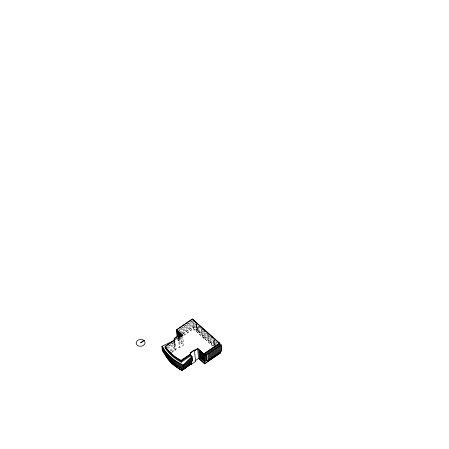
<?xml version="1.0" encoding="UTF-8"?>
<svg xmlns="http://www.w3.org/2000/svg" width="449" height="449" viewBox="0 0 449 449"><rect width="100%" height="100%" fill="white"/><g stroke="black" fill="none" stroke-linecap="round" stroke-linejoin="round"><path stroke-width="0.34" stroke-dasharray="2.25 1.68" d="M192.245 320.715L179.499 329.42L179.667 331.356L192.991 322.259L197.083 325.884L196.207 326.485L198.75 328.741M192.469 320.709L178.854 330.009L178.915 330.739M179.583 330.391L192.907 321.288L196.999 324.913L197.403 329.521L196.522 330.122L199.07 332.378L199.945 331.783L199.395 325.48M179.752 332.327L193.076 323.229L197.167 326.855L196.292 327.456L198.834 329.712M179.836 333.298L193.165 324.2L197.251 327.826L196.376 328.427L198.924 330.683M181.66 333.079L193.25 325.166L197.336 328.797L196.46 329.392L199.008 331.654M182.165 333.512L193.311 325.895L192.823 320.317M196.915 323.948L196.033 324.543L198.581 326.805M182.855 333.961L193.199 326.894L214.173 345.781L213.623 339.478L217.17 342.621M182.99 333.972L193.205 326.99L214.128 345.556M196.999 324.913L196.123 325.514L198.666 327.776M178.528 338.35L179.28 346.987L179.942 347.577L183.568 345.101L177.473 339.691L179.151 338.288M183.697 335.184L193.345 328.595L213.224 346.224M177.473 339.691L179.173 338.529M183.714 335.425L193.367 328.836L193.199 326.894M165.367 348.098L175.144 341.425M171.619 352.566L175.295 350.057L174.352 341.616L174.88 341.257L175.284 345.865L174.756 346.224L174.975 346.42L169.671 350.04M170.311 350.635L174.768 347.588L174.683 346.617M170.508 351.376L172.798 349.81L172.938 351.41L171.221 352.583M175.076 349.861L179.28 346.987M213.775 341.173L216.317 343.434L217.193 342.834L217.108 341.863M162.746 347.683L164.564 346.824M171.221 343.687L174.246 342.256L175.031 342.957M162.835 348.654L164.648 347.795M165.254 347.509L174.33 343.227L175.116 343.923M167.151 347.621L174.414 344.198L175.2 344.894M167.842 348.306L174.498 345.169L175.284 345.865M205.389 331.968L204.564 331.615A9.912 7.639 -5 0 1 203.913 331.194M204.559 338.765L204.149 338.49A7.627 5.876 -5 0 1 203.049 337.468L202.954 337.339M213.398 339.466L213.337 339.422A8.379 6.454 -5 0 0 211.984 338.681A9.912 7.639 -5 0 1 209.958 337.496L209.122 336.756A9.912 7.639 -5 0 1 208.426 335.931L208.083 335.246A5.192 3.996 -5 0 0 205.474 332.934L204.649 332.58A9.912 7.639 -5 0 1 203.689 331.934L202.853 331.194A9.912 7.639 -5 0 1 201.607 329.476A8.379 6.454 -5 0 0 200.838 328.337L200.709 327.315M209.582 336.29L209.874 336.531M210.07 341.869L210.362 342.104A9.912 7.639 -5 0 0 212.388 343.289A8.379 6.454 -5 0 1 213.741 344.029L215.054 345.18M204.037 338.305L203.627 337.934M199.042 326.541L203.728 330.7M204.25 331.16L205.288 332.086M207.371 333.933L209.975 336.245M210.497 336.705L212.579 338.552M213.685 340.202L216.233 342.464M213.859 342.144L216.401 344.4M213.943 343.115L216.485 345.371M214.027 344.086L216.064 345.893M193.311 325.895L197.403 329.521M199.945 331.783L201.242 332.945A8.379 6.454 -5 0 1 202.011 334.084A9.912 7.639 -5 0 0 203.257 335.801L204.093 336.542A9.912 7.639 -5 0 0 205.053 337.188L205.878 337.541A5.192 3.996 -5 0 1 208.482 339.854L208.83 340.538A9.912 7.639 -5 0 0 209.526 341.363L209.79 341.622M193.367 328.836L212.877 346.14M181.076 337.749L182.098 338.653L182.187 339.624L180.139 337.811M179.712 338.322L182.272 340.595L182.356 341.566L178.775 338.389M177.821 338.305L182.429 342.391L182.569 343.99L177.45 339.45M174.156 341.285L174.947 341.986M209.301 336.043L209.038 335.785A9.912 7.639 -5 0 1 208.342 334.96M208.19 334.701L207.999 334.275A5.192 3.996 -5 0 0 207.82 333.904M216.171 341.734L216.317 343.434M214.499 338.877L214.998 344.551M199.07 332.378L198.52 326.075L195.972 323.819L196.522 330.122M182.76 335.874L183.568 345.101M181.929 336.716L182.013 337.682M179.145 338.434L179.942 347.577M174.487 340.842L175.295 350.057M175.003 350.254L174.841 348.413L173.673 349.21L173.836 351.056M174.246 342.256L174.498 345.169M202.521 329.959A9.912 7.639 -5 0 1 201.685 328.814M201.393 328.27A8.379 6.454 -5 0 1 201.522 328.505M211.535 337.547A9.912 7.639 -5 0 1 210.183 336.756M205.563 333.904L204.733 333.551A9.912 7.639 -5 0 1 203.773 332.905L202.937 332.165A9.912 7.639 -5 0 1 201.691 330.447A8.379 6.454 -5 0 0 200.928 329.308L201.012 330.279A8.379 6.454 -5 0 1 201.775 331.418A9.912 7.639 -5 0 0 203.021 333.136L203.857 333.876A9.912 7.639 -5 0 0 204.817 334.522L205.648 334.875A5.192 3.996 -5 0 1 208.252 337.188L208.594 337.873A9.912 7.639 -5 0 0 209.29 338.698L210.126 339.438A9.912 7.639 -5 0 0 212.153 340.623A8.379 6.454 -5 0 1 213.505 341.363L213.421 340.393A8.379 6.454 -5 0 0 212.068 339.652A9.912 7.639 -5 0 1 210.042 338.467L209.206 337.727A9.912 7.639 -5 0 1 208.51 336.902L208.168 336.217A5.192 3.996 -5 0 0 205.563 333.904M205.732 335.846L204.901 335.493A9.912 7.639 -5 0 1 203.941 334.847L203.105 334.107A9.912 7.639 -5 0 1 201.859 332.383A8.379 6.454 -5 0 0 201.096 331.244L201.18 332.215A8.379 6.454 -5 0 1 201.949 333.354A9.912 7.639 -5 0 0 203.189 335.072L204.026 335.813A9.912 7.639 -5 0 0 204.985 336.458L205.816 336.817A5.192 3.996 -5 0 1 208.42 339.124L208.763 339.809A9.912 7.639 -5 0 0 209.464 340.634L210.3 341.38A9.912 7.639 -5 0 0 212.326 342.565A8.379 6.454 -5 0 1 213.679 343.3L213.657 342.379A8.379 6.454 -5 0 0 212.242 341.594A9.912 7.639 -5 0 1 210.211 340.409L209.38 339.669A9.912 7.639 -5 0 1 208.678 338.843L208.336 338.159A5.192 3.996 -5 0 0 205.732 335.846"/><path stroke-width="0.67" d="M191.027 362.332L191.403 364.347L195.612 361.473L194.406 349.979L190.196 352.852L190.46 355.911L191.252 355.715L192.032 356.405L183.141 365.043L183.54 369.656L178.848 367.058A53.251 41.033 -5 0 1 165.08 354.845L162.386 350.882L161.994 346.269L174.094 340.561M192.099 357.135L183.209 365.767L178.506 363.179A53.251 41.033 -5 0 1 164.744 350.966L162.05 347.004M183.293 366.738L192.183 358.106M192.267 359.077L183.377 367.709L178.674 365.116A53.251 41.033 -5 0 1 164.912 352.908L162.218 348.94M192.352 360.042L183.461 368.68L178.758 366.087A53.251 41.033 -5 0 1 164.996 353.874L162.302 349.911M183.546 369.65L192.436 361.013L192.032 356.405M143.854 340.404L140.475 342.716L140.756 342.969L144.14 340.656M177.153 336.054L176.603 329.751L192.324 319.014L219.522 343.143L219.673 344.843L203.947 355.58L198.834 351.039L198.75 350.068L203.863 354.609L219.583 343.872M177.282 331.856L176.816 332.176L181.418 336.262M174.246 340.398L174.089 338.563L178.292 335.689L179.089 337.777L182.709 335.302L176.603 329.751M190.325 354.356L181.121 360.642A51.018 39.31 -5 0 1 165.232 346.549L174.437 340.263L174.307 338.759L178.517 335.886M190.46 355.911L181.256 362.197A51.018 39.31 -5 0 1 165.367 348.098L165.221 346.404L178.635 337.244M179.072 337.631L182.698 335.162M190.685 356.102L190.415 353.049L194.625 350.175M194.597 350.596L197.706 348.475L203.801 353.879L204.671 363.819L220.566 352.965L220.408 351.124M194.613 350.742L197.717 348.62L203.812 354.025L219.533 343.289L192.335 319.16L176.614 329.897L182.709 335.302M181.256 362.197L181.11 360.496L190.314 354.21M190.376 354.94L181.172 361.226A51.018 39.31 -5 0 1 165.283 347.128M203.801 353.879L219.522 343.143M194.95 360.889L198.576 358.414L197.706 348.475M183.102 369.415L181.957 370.195A51.018 39.31 -5 0 1 166.068 356.102L166.091 356.343A51.382 39.591 -5 0 0 181.98 370.436L191.184 364.15M184.247 368.635L188.827 365.508L188.732 364.442M206.119 354.867L204.014 356.304L198.896 351.763L198.98 352.734L204.099 357.275L206.203 355.838M221.133 344.765L221.688 351.067L207.191 360.968L206.641 354.659L221.133 344.765L217.047 341.139M221.2 345.489L207.876 354.592L207.96 355.563L221.284 346.46M206.287 356.809L204.183 358.246L199.064 353.705L199.148 354.676L204.267 359.217L206.372 357.78M221.368 347.431L208.044 356.528L208.128 357.499L221.452 348.402M206.456 358.745L204.351 360.182L199.238 355.647L199.322 356.613L204.435 361.153L206.54 359.716M221.537 349.373L208.213 358.47L208.297 359.441L221.621 350.338M206.781 360.429L204.508 361.978L199.395 357.438L199.53 359.037L204.649 363.578L220.543 352.723M183.136 365.048L178.444 362.45A53.251 41.033 -5 0 1 164.676 350.237L161.982 346.274M183.287 366.749L178.59 364.145A53.251 41.033 -5 0 1 164.828 351.937L162.134 347.975M213.253 337.771L213.191 337.727A8.379 6.454 -5 0 0 212.938 337.558M192.761 319.593L196.847 323.218M199.395 325.48L200.692 326.642A8.379 6.454 -5 0 1 201.034 327.08M203.369 329.487L204.418 330.413M206.641 354.659L206.052 354.143L206.607 360.446L207.191 360.968M176.665 330.481L181.783 335.016L181.867 335.987L176.749 331.446M176.9 333.147L180.481 336.323M176.985 334.118L180.055 336.84M177.069 335.083L179.628 337.356M198.576 358.414L204.671 363.819M192.324 319.014L192.385 319.744M191.252 355.715L191.319 356.444M191.19 361.922L191.403 364.347M190.892 364.352L190.73 362.511L189.562 363.308L189.725 365.149M205.777 331.424A5.192 3.996 -5 0 1 207.533 332.821M207.758 333.175A5.192 3.996 -5 0 1 207.932 333.551M212.124 337.115A8.379 6.454 -5 0 1 212.674 337.401M166.091 356.343A51.018 39.31 -5 0 0 181.98 370.436L181.817 368.595A51.018 39.31 -5 0 1 177.001 365.694M181.11 360.496A51.018 39.31 -5 0 1 165.221 346.404M175.508 364.627A51.018 39.31 -5 0 1 174.072 363.51M172.702 362.349A51.018 39.31 -5 0 1 171.4 361.136M144.006 340.522L143.607 340.213A4.434 3.412 -5 0 0 136.395 341.958A4.434 3.412 -5 0 0 141.188 346.213A4.434 3.412 -5 0 0 144.348 340.875L144.006 340.522"/></g></svg>
